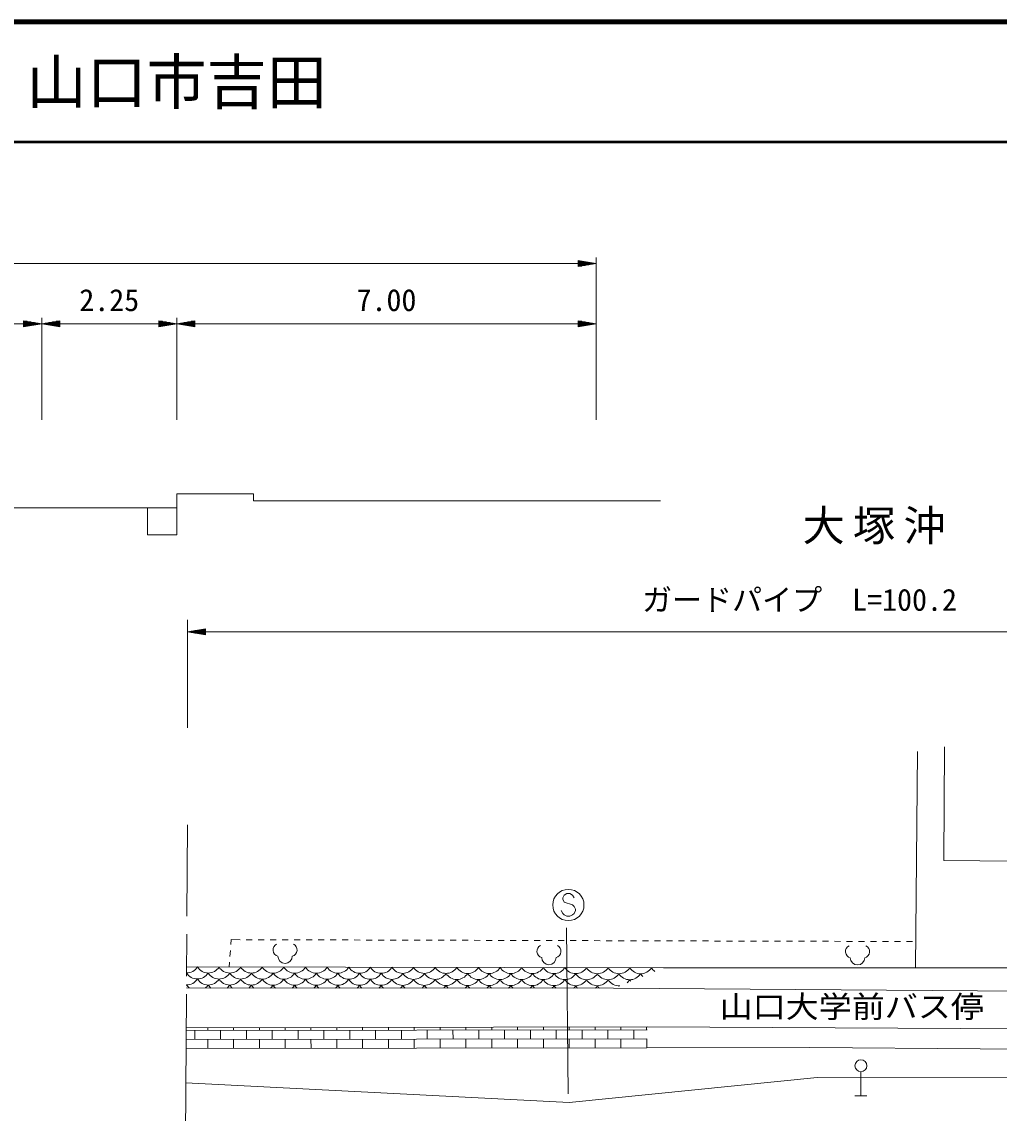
# Model space of a CAD drawing. Units: millimetres, scale not verified. Extents: x 40000 to 680000, y 20000 to 380000.
# Drawn here: x 404633 to 486011, y 289144 to 380000 of the extents above; entities that cross this region are included whole.
import ezdxf
from ezdxf.enums import TextEntityAlignment as Align

# ---------------------------------------------------------------- set-up
doc = ezdxf.new("R2010")
doc.units = ezdxf.units.MM
doc.header["$LTSCALE"] = 1000
doc.linetypes.add('CHAIN', pattern=[18.5, 12, -1.5, 3.5, -1.5])
for name, color, linetype, lineweight in [('M-BGD', 7, 'Continuous', 13), ('M-BMK', 2, 'CHAIN', 13), ('M-STR-HTXT', 7, 'Continuous', 13), ('M-STR-STRC', 7, 'Continuous', 13), ('M-STR-STRD', 7, 'Continuous', 13), ('M-TTL', 2, 'Continuous', 140), ('M-TTL-LINE', 7, 'Continuous', 50)]:
    doc.layers.add(name, color=color, linetype=linetype, lineweight=lineweight)
doc.layers.add('M-TTL-TXT', color=7, linetype='Continuous')
doc.styles.add('ＭＳ ゴシック', font='')
doc.styles.get('ＭＳ ゴシック').set_extended_font_data('MS Gothic')

msp = doc.modelspace()

# ---------------------------------------------------------------- linework, layer by layer
at = {"layer": 'M-BGD'}
for p, q in [((479053, 301245), (479209, 319244)), ((481390, 310171), (481472, 319640)), ((487390, 310120), (481390, 310171)), ((422043, 303197), (422076, 303589)), ((422076, 303589), (422800, 303587)), ((423300, 303586), (423800, 303585)), ((424300, 303583), (424800, 303582)), ((425300, 303580), (425800, 303579)), ((426300, 303578), (426800, 303576)), ((427300, 303575), (427800, 303573)), ((428300, 303572), (428800, 303571)), ((429300, 303569), (429800, 303568)), ((430300, 303566), (430800, 303565)), ((431300, 303564), (431800, 303562)), ((432300, 303561), (432800, 303559)), ((433300, 303558), (433800, 303557)), ((434300, 303555), (434800, 303554)), ((435300, 303553), (435800, 303551)), ((436300, 303550), (436800, 303548)), ((437300, 303547), (437800, 303546)), ((438300, 303544), (438800, 303543)), ((439300, 303541), (439800, 303540)), ((440300, 303539), (440800, 303537)), ((441300, 303536), (441800, 303534)), ((442300, 303533), (442800, 303532)), ((443300, 303530), (443800, 303529)), ((444300, 303528), (444800, 303526)), ((445300, 303525), (445800, 303523)), ((446300, 303522), (446800, 303521)), ((447300, 303519), (447800, 303518)), ((448300, 303516), (448800, 303515)), ((449300, 303514), (449800, 303512)), ((450300, 303511), (450800, 303509)), ((451300, 303508), (451800, 303507)), ((452300, 303505), (452800, 303504)), ((453300, 303502), (453800, 303501)), ((454300, 303500), (454800, 303498)), ((455300, 303497), (455800, 303496)), ((456300, 303494), (456800, 303493)), ((457300, 303491), (457800, 303490)), ((458300, 303489), (458800, 303487)), ((459300, 303486), (459800, 303484)), ((460300, 303483), (460800, 303482)), ((461300, 303480), (461800, 303479)), ((462300, 303477), (462800, 303476)), ((463300, 303475), (463800, 303473)), ((464300, 303472), (464800, 303470)), ((465300, 303469), (465800, 303468)), ((466300, 303466), (466800, 303465)), ((467300, 303464), (467800, 303462)), ((468300, 303461), (468800, 303459)), ((421961, 302200), (422002, 302699)), ((469300, 303458), (469800, 303457)), ((470300, 303455), (470800, 303454)), ((471300, 303452), (471800, 303451)), ((472300, 303450), (472800, 303448)), ((473300, 303447), (473800, 303445)), ((474300, 303444), (474800, 303443)), ((475300, 303441), (475800, 303440)), ((476300, 303439), (476800, 303437)), ((477300, 303436), (477800, 303434)), ((478300, 303433), (478800, 303432)), ((421887, 301310), (421919, 301702)), ((458071, 301245), (418353, 301316)), ((501833, 301245), (458071, 301245)), ((418340, 299565), (453903, 299540)), ((453903, 299540), (505622, 299185)), ((456697, 296319), (418316, 296247)), ((420109, 296031), (420109, 296250)), ((422259, 296034), (422259, 296254)), ((424409, 296037), (424409, 296258)), ((426559, 296041), (426559, 296263)), ((428709, 296044), (428709, 296267)), ((430859, 296047), (430859, 296271)), ((433009, 296050), (433009, 296275)), ((435159, 296054), (435159, 296279)), ((437309, 296057), (437309, 296283)), ((439459, 296060), (439459, 296287)), ((441609, 296063), (441609, 296291)), ((443759, 296066), (443759, 296295)), ((445909, 296070), (445909, 296299)), ((448059, 296073), (448059, 296303)), ((450209, 296076), (450209, 296307)), ((452359, 296079), (452359, 296311)), ((454509, 296083), (454509, 296315)), ((456659, 296086), (456659, 296319)), ((512016, 296035), (456697, 296319)), ((456677, 295336), (418309, 295278)), ((456692, 296086), (418315, 296028)), ((419035, 295279), (419034, 296029)), ((421185, 295282), (421184, 296032)), ((422261, 294534), (422260, 295284)), ((423335, 295286), (423334, 296036)), ((424411, 294537), (424410, 295287)), ((425485, 295289), (425484, 296039)), ((426561, 294541), (426560, 295291)), ((427635, 295292), (427634, 296042)), ((428711, 294544), (428710, 295294)), ((429785, 295295), (429784, 296045)), ((430861, 294547), (430860, 295297)), ((431935, 295299), (431934, 296049)), ((433011, 294550), (433010, 295300)), ((434085, 295302), (434084, 296052)), ((435161, 294554), (435160, 295304)), ((436235, 295305), (436234, 296055)), ((437311, 294557), (437310, 295307)), ((438385, 295308), (438384, 296058)), ((439461, 294560), (439460, 295310)), ((440535, 295312), (440534, 296062)), ((441611, 294563), (441610, 295313)), ((442685, 295315), (442684, 296065)), ((443761, 294566), (443760, 295316)), ((444835, 295318), (444834, 296068)), ((445911, 294570), (445910, 295320)), ((446985, 295321), (446984, 296071)), ((448061, 294573), (448060, 295323)), ((449135, 295325), (449134, 296075)), ((450211, 294576), (450210, 295326)), ((451285, 295328), (451284, 296078)), ((452361, 294579), (452360, 295329)), ((453435, 295331), (453434, 296081)), ((454511, 294583), (454510, 295333)), ((455585, 295334), (455584, 296084)), ((456661, 294586), (456660, 295336)), ((418304, 294528), (456661, 294586)), ((420111, 294531), (420110, 295281)), ((474504, 292594), (474504, 290594)), ((474004, 290594), (475004, 290594))]:
    msp.add_line(p, q, dxfattribs=at)
for points in [[(326776, 340146), (358878, 340146), (358878, 340856), (365163, 340856), (365163, 339542), (417543, 339542), (417543, 340714), (423935, 340714), (423935, 340110), (457812, 340110)], [(417543, 339542), (417543, 337287), (415092, 337287), (415092, 339542)], [(456661, 294586), (470259, 294606), (512789, 294275)]]:
    msp.add_lwpolyline(points, dxfattribs=at)
msp.add_circle((474504, 293094), 500, dxfattribs=at)
for centre, radius, start, end in [((426085, 302735), 536, 116.08703, 255.33416), ((427014, 302735), 536, 284.66584, 63.91297), ((448058, 302621), 536, 116.08703, 255.33416), ((448987, 302621), 536, 284.66584, 63.91297), ((473752, 302598), 536, 116.08703, 255.33416), ((474681, 302598), 536, 284.66584, 63.91297), ((426549, 302217), 600, 180, 0), ((448523, 302103), 600, 180, 0), ((474217, 302080), 600, 180, 0), ((418354, 301876), 1060, 269.74919, 328.00642), ((419253, 301375), 1060, 211.78801, 328.00642), ((420154, 301873), 1060, 211.78801, 328.00642), ((421053, 301371), 1060, 211.78801, 328.00642), ((421954, 301870), 1060, 211.78801, 328.00642), ((422853, 301368), 1060, 211.78801, 328.00642), ((423754, 301866), 1060, 211.78801, 328.00642), ((424653, 301365), 1060, 211.78801, 328.00642), ((425554, 301863), 1060, 211.78801, 328.00642), ((426453, 301362), 1060, 211.78801, 328.00642), ((427354, 301860), 1060, 211.78801, 328.00642), ((428253, 301358), 1060, 211.78801, 328.00642), ((429154, 301857), 1060, 211.78801, 328.00642), ((430053, 301355), 1060, 211.78801, 328.00642), ((430954, 301854), 1060, 211.78801, 328.00642), ((431853, 301352), 1060, 211.78801, 328.00642), ((432754, 301850), 1060, 211.78801, 328.00642), ((433653, 301349), 1060, 211.78801, 328.00642), ((434554, 301847), 1060, 211.78801, 328.00642), ((435453, 301345), 1060, 211.78801, 328.00642), ((436354, 301844), 1060, 211.78801, 328.00642), ((437253, 301342), 1060, 211.78801, 328.00642), ((438154, 301841), 1060, 211.78801, 328.00642), ((439053, 301339), 1060, 211.78801, 328.00642), ((439954, 301837), 1060, 211.78801, 328.00642), ((440853, 301336), 1060, 211.78801, 328.00642), ((441754, 301834), 1060, 211.78801, 328.00642), ((442653, 301333), 1060, 211.78801, 328.00642), ((443554, 301831), 1060, 211.78801, 328.00642), ((444453, 301329), 1060, 211.78801, 328.00642), ((445354, 301828), 1060, 211.78801, 328.00642), ((446253, 301326), 1060, 211.78801, 328.00642), ((447154, 301825), 1060, 211.78801, 328.00642), ((448053, 301323), 1060, 211.78801, 328.00642), ((448954, 301821), 1060, 211.78801, 328.00642), ((449853, 301320), 1060, 211.78801, 328.00642), ((450754, 301818), 1060, 211.78801, 328.00642), ((451653, 301316), 1060, 211.78801, 328.00642), ((452554, 301815), 1060, 211.78801, 328.00642), ((453453, 301313), 1060, 211.78801, 328.00642), ((454354, 301812), 1060, 211.78801, 328.00642), ((455253, 301310), 1060, 211.78801, 328.00642), ((456154, 301808), 1060, 211.78801, 328.00642), ((457053, 301307), 1060, 211.78801, 226.92346), ((457954, 301805), 1060, 211.78801, 234.31053), ((418352, 300876), 1060, 269.45314, 328.00642), ((420152, 300873), 1060, 211.78801, 328.00642), ((421952, 300870), 1060, 211.78801, 328.00642), ((423752, 300866), 1060, 211.78801, 328.00642), ((425552, 300863), 1060, 211.78801, 328.00642), ((427352, 300860), 1060, 211.78801, 328.00642), ((429152, 300857), 1060, 211.78801, 328.00642), ((430952, 300854), 1060, 211.78801, 328.00642), ((432752, 300850), 1060, 211.78801, 328.00642), ((434552, 300847), 1060, 211.78801, 328.00642), ((436352, 300844), 1060, 211.78801, 328.00642), ((438152, 300841), 1060, 211.78801, 328.00642), ((439952, 300837), 1060, 211.78801, 328.00642), ((441752, 300834), 1060, 211.78801, 328.00642), ((443552, 300831), 1060, 211.78801, 328.00642), ((445352, 300828), 1060, 211.78801, 328.00642), ((447152, 300825), 1060, 211.78801, 328.00642), ((448952, 300821), 1060, 211.78801, 328.00642), ((450752, 300818), 1060, 211.78801, 328.00642), ((452552, 300815), 1060, 211.78801, 328.00642), ((454352, 300812), 1060, 211.78801, 274.031), ((454352, 300812), 1060, 310.46704, 328.00642), ((456152, 300808), 1060, 211.78801, 219.95268), ((417451, 300378), 1060, 327.16832, 328.00642), ((419251, 300375), 1060, 211.78801, 229.78632), ((419251, 300375), 1060, 310.13197, 328.00642), ((421051, 300371), 1060, 211.78801, 229.62357), ((421051, 300371), 1060, 310.29472, 328.00642), ((422851, 300368), 1060, 211.78801, 229.46137), ((422851, 300368), 1060, 310.45692, 328.00642), ((424651, 300365), 1060, 211.78801, 229.29971), ((424651, 300365), 1060, 310.61858, 328.00642), ((426451, 300362), 1060, 211.78801, 229.13858), ((426451, 300362), 1060, 310.77971, 328.00642), ((428251, 300358), 1060, 211.78801, 228.97796), ((428251, 300358), 1060, 310.94032, 328.00642), ((430051, 300355), 1060, 211.78801, 228.81787), ((430051, 300355), 1060, 311.10042, 328.00642), ((431851, 300352), 1060, 211.78801, 228.65828), ((431851, 300352), 1060, 311.26, 328.00642), ((433651, 300349), 1060, 211.78801, 228.4992), ((433651, 300349), 1060, 311.41908, 328.00642), ((435451, 300345), 1060, 211.78801, 228.34062), ((435451, 300345), 1060, 311.57767, 328.00642), ((437251, 300342), 1060, 211.78801, 228.18253), ((437251, 300342), 1060, 311.73576, 328.00642), ((439051, 300339), 1060, 211.78801, 228.02493), ((439051, 300339), 1060, 311.89336, 328.00642), ((440851, 300336), 1060, 211.78801, 227.86781), ((440851, 300336), 1060, 312.05048, 328.00642), ((442651, 300333), 1060, 211.78801, 227.71116), ((442651, 300333), 1060, 312.20713, 328.00642), ((444451, 300329), 1060, 211.78801, 227.55499), ((444451, 300329), 1060, 312.3633, 328.00642), ((446251, 300326), 1060, 211.78801, 227.39928), ((446251, 300326), 1060, 312.51901, 328.00642), ((448051, 300323), 1060, 211.78801, 227.24403), ((448051, 300323), 1060, 312.67426, 328.00642), ((449851, 300320), 1060, 211.78801, 227.08923), ((449851, 300320), 1060, 312.82906, 328.00642), ((451651, 300316), 1060, 211.78801, 226.93488), ((451651, 300316), 1060, 312.98341, 328.00642), ((453451, 300313), 1060, 211.78801, 226.78098), ((453451, 300313), 1060, 325.47604, 328.00642), ((455251, 300310), 1060, 211.78801, 213.24419)]:
    msp.add_arc(centre, radius, start, end, dxfattribs=at)
at = {"layer": 'M-BMK'}
msp.add_line((418249, 287045), (418439, 313159), dxfattribs=at)
at = {"layer": 'M-STR-HTXT'}
for p, q in [((391087, 359869), (406286, 359869)), ((406286, 359869), (417543, 359869)), ((417543, 359869), (450950, 359869)), ((452450, 359869), (450950, 360119)), ((450950, 360119), (450950, 359619)), ((451250, 360069), (450950, 360069)), ((450950, 360019), (451550, 360019)), ((451850, 359969), (450950, 359969)), ((450950, 359919), (452150, 359919)), ((452450, 359869), (450950, 359619)), ((452450, 359869), (450950, 359869)), ((450950, 359819), (452150, 359819)), ((452450, 346869), (452450, 360369)), ((451850, 359769), (450950, 359769)), ((450950, 359719), (451550, 359719)), ((451250, 359669), (450950, 359669)), ((406286, 346869), (406286, 355369)), ((417543, 346869), (417543, 355369)), ((392587, 354869), (404786, 354869)), ((406286, 354869), (404786, 355119)), ((404786, 355119), (404786, 354619)), ((405086, 355069), (404786, 355069)), ((404786, 355019), (405386, 355019)), ((405686, 354969), (404786, 354969)), ((404786, 354919), (405986, 354919)), ((406286, 354869), (404786, 354619)), ((406286, 354869), (404786, 354869)), ((404786, 354819), (405986, 354819)), ((405686, 354769), (404786, 354769)), ((404786, 354719), (405386, 354719)), ((405086, 354669), (404786, 354669)), ((406286, 354869), (407786, 355119)), ((406286, 354869), (407786, 354619)), ((406286, 354869), (407786, 354869)), ((407786, 354919), (406586, 354919)), ((407786, 354819), (406586, 354819)), ((406886, 354969), (407786, 354969)), ((406886, 354769), (407786, 354769)), ((407786, 355019), (407186, 355019)), ((407786, 354719), (407186, 354719)), ((407486, 355069), (407786, 355069)), ((407486, 354669), (407786, 354669)), ((407786, 354619), (407786, 355119)), ((407786, 354869), (416043, 354869)), ((417543, 354869), (416043, 355119)), ((416043, 355119), (416043, 354619)), ((416343, 355069), (416043, 355069)), ((416043, 355019), (416643, 355019)), ((416943, 354969), (416043, 354969)), ((416043, 354919), (417243, 354919)), ((417543, 354869), (416043, 354619)), ((417543, 354869), (416043, 354869)), ((416043, 354819), (417243, 354819)), ((416943, 354769), (416043, 354769)), ((416043, 354719), (416643, 354719)), ((416343, 354669), (416043, 354669)), ((417543, 354869), (419043, 355119)), ((417543, 354869), (419043, 354619)), ((417543, 354869), (419043, 354869)), ((419043, 354919), (417843, 354919)), ((419043, 354819), (417843, 354819)), ((418143, 354969), (419043, 354969)), ((418143, 354769), (419043, 354769)), ((419043, 355019), (418443, 355019)), ((419043, 354719), (418443, 354719)), ((418743, 355069), (419043, 355069)), ((418743, 354669), (419043, 354669)), ((419043, 354619), (419043, 355119)), ((419043, 354869), (450950, 354869)), ((452450, 354869), (450950, 355119)), ((450950, 355119), (450950, 354619)), ((451250, 355069), (450950, 355069)), ((450950, 355019), (451550, 355019)), ((451850, 354969), (450950, 354969)), ((450950, 354919), (452150, 354919)), ((452450, 354869), (450950, 354619)), ((452450, 354869), (450950, 354869)), ((450950, 354819), (452150, 354819)), ((451850, 354769), (450950, 354769)), ((450950, 354719), (451550, 354719)), ((451250, 354669), (450950, 354669)), ((418439, 321217), (418439, 330217)), ((418439, 329217), (419939, 329467)), ((418439, 329217), (419939, 328967)), ((418439, 329217), (419939, 329217)), ((419939, 329267), (418739, 329267)), ((419939, 329167), (418739, 329167)), ((419039, 329317), (419939, 329317)), ((419039, 329117), (419939, 329117)), ((419939, 329367), (419339, 329367)), ((419939, 329067), (419339, 329067)), ((419639, 329417), (419939, 329417)), ((419639, 329017), (419939, 329017)), ((419939, 328967), (419939, 329467)), ((419939, 329217), (518829, 329217))]:
    msp.add_line(p, q, dxfattribs=at)
at = {"layer": 'M-STR-STRC'}
for p, q in [((449787, 307305), (449668, 307068)), ((450023, 307423), (449787, 307305)), ((450259, 307423), (450023, 307423)), ((450496, 307305), (450259, 307423)), ((450614, 307068), (450496, 307305)), ((449668, 307068), (449668, 306950)), ((449668, 306950), (449787, 306714)), ((449787, 306714), (450496, 306477)), ((450496, 306477), (450614, 306359)), ((450614, 306359), (450732, 306123)), ((449668, 305768), (449550, 306005)), ((449787, 305650), (449668, 305768)), ((450023, 305532), (449787, 305650)), ((450259, 305532), (450023, 305532)), ((450496, 305650), (450259, 305532)), ((450614, 305768), (450496, 305650)), ((450732, 306005), (450614, 305768)), ((450732, 306123), (450732, 306005)), ((450132, 290764), (449979, 304587))]:
    msp.add_line(p, q, dxfattribs=at)
msp.add_circle((450141, 306477), 1300, dxfattribs=at)
at = {"layer": 'M-STR-STRD'}
msp.add_lwpolyline([(418283, 291675), (450211, 290023), (470862, 292101), (487855, 292085), (511333, 289740), (518332, 289787)], dxfattribs=at)
at = {"layer": 'M-TTL'}
msp.add_line((680000, 380000), (40000, 380000), dxfattribs=at)
at = {"layer": 'M-TTL-LINE'}
msp.add_line((40000, 370000), (680000, 370000), dxfattribs=at)

# ---------------------------------------------------------------- texts
at = {"layer": 'M-BGD', "style": 'ＭＳ ゴシック', "width": 1.1}
msp.add_text('山口大学前バス停', height=1833, dxfattribs=at).set_placement((473736, 296543), align=Align.BOTTOM_CENTER)
at = {"layer": 'M-BGD', "insert": (475950, 336500), "char_height": 2566, "attachment_point": 8, "style": 'ＭＳ ゴシック'}
msp.add_mtext('\\T1.2;大塚沖', dxfattribs=at)
at = {"layer": 'M-STR-HTXT', "style": 'ＭＳ ゴシック'}
for s, p in [('2.25', (411914, 355369)), ('7.00', (434996, 355369)), ('ガードパイプ  L=100.2', (469384, 330417))]:
    msp.add_text(s, height=1833, dxfattribs=at).set_placement(p, align=Align.BOTTOM_CENTER)
at = {"layer": 'M-TTL-TXT', "style": 'ＭＳ ゴシック'}
msp.add_text('山口市吉田', height=3666, dxfattribs=at).set_placement((405024, 375000), align=Align.MIDDLE_LEFT)

doc.saveas('drawing.dxf')
